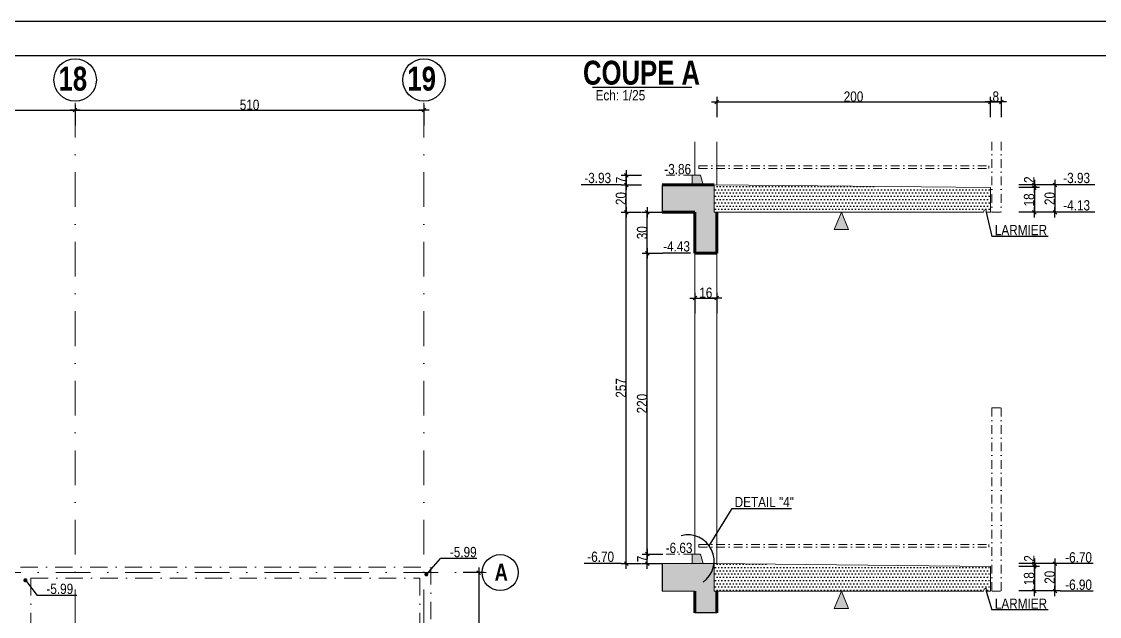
# Model space of a CAD drawing. Header units: millimetres. Extents: x 0 to 26138, y -32652 to 0.
# Drawn here: x 22860 to 24436, y -29322 to -28452 of the extents above; entities that cross this region are included whole.
import ezdxf
from ezdxf.enums import TextEntityAlignment as Align

# ---------------------------------------------------------------- set-up
doc = ezdxf.new("R2010")
doc.units = ezdxf.units.MM
doc.linetypes.add('TIRETPTX2', pattern=[50.8, 25.4, -12.7, 0, -12.7])
for name, color, linetype in [('01-Cad  2', 1, 'Continuous'), ('01_cote_gen', 4, 'Continuous'), ('01_linteaux', 2, 'Continuous'), ('01_poch_BN', 9, 'Continuous'), ('01_poch_murs', 253, 'Continuous'), ('01_texte', 230, 'Continuous'), ('AA_COTES', 2, 'Continuous')]:
    doc.layers.add(name, color=color, linetype=linetype)
doc.layers.add('01_murs_coup', color=5, linetype='Continuous', lineweight=60)
doc.layers.add('01_tram_axes', color=2, linetype='TIRETPTX2', lineweight=9)
doc.styles.add('ARIAL NA', font='ARIALN.TTF')
doc.styles.add('impact', font='impact.ttf')
doc.styles.add('STYLE2', font='ARIALN.TTF')
doc.dimstyles.new('JB25', dxfattribs={"dimscale": 0.1, "dimtxt": 150, "dimasz": 15, "dimexe": 0.1, "dimexo": 0.1, "dimgap": 0.09, "dimtad": 1, "dimdec": 1, "dimlfac": 0.5, "dimdsep": 46, "dimtxsty": 'STYLE2', "dimblk1": 'BOND_G', "dimblk2": 'BOND_D', "dimsah": 1, "dimcen": 1.5, "dimdle": 0.01, "dimse1": 1, "dimse2": 1, "dimclrd": 4, "dimclre": 2, "dimclrt": 6, "dimazin": 2, "dimtfac": 2.333333, "dimtdec": 1, "dimtix": 1, "dimtmove": 2, "dimatfit": 3, "dimldrblk": 'BOND_G', "dimfxl": 1, "dimtolj": 1, "dimtzin": 0, "dimarcsym": 0})
doc.dimstyles.new('JB50', dxfattribs={"dimscale": 0.1, "dimtxt": 150, "dimasz": 15, "dimexe": 0.1, "dimexo": 0.1, "dimgap": 0.09, "dimtad": 1, "dimdec": 1, "dimdsep": 46, "dimtxsty": 'STYLE2', "dimblk1": 'BOND_G', "dimblk2": 'BOND_D', "dimsah": 1, "dimcen": 1.5, "dimdle": 0.01, "dimse1": 1, "dimse2": 1, "dimclrd": 4, "dimclre": 2, "dimclrt": 6, "dimazin": 2, "dimtfac": 2.333333, "dimtdec": 1, "dimtix": 1, "dimtmove": 2, "dimatfit": 3, "dimldrblk": 'BOND_G', "dimfxl": 1, "dimtolj": 1, "dimtzin": 0, "dimarcsym": 0})
pattern_1 = [(0, (59.468, -5385.7843), (2.38125, 4.7625), [0, -4.7625])]

# ---------------------------------------------------------------- blocks, each defined once
blk = doc.blocks.new('BOND_G')
at = {"layer": 'AA_COTES', "color": 0}
for p, q in [((0, -5), (0, 15)), ((5, 0), (-5, 0)), ((1.8, 1.8), (-1.8, -1.8))]:
    blk.add_line(p, q, dxfattribs=at)
blk = doc.blocks.new('BOND_D')
at = {"layer": 'AA_COTES', "color": 0}
for p, q in [((5, 0), (-5, 0)), ((-1.8, -1.8), (1.8, 1.8)), ((0, 5), (0, -15))]:
    blk.add_line(p, q, dxfattribs=at)
blk = doc.blocks.new('*D3245')
at = {"layer": '01_cote_gen', "color": 4, "lineweight": -2, "ltscale": 0.1, "transparency": 16777216}
blk.add_line((23528.2, -29259.7), (23528.2, -29866.7), dxfattribs=at)
at = {"layer": 'Defpoints', "color": 0, "ltscale": 0.1, "transparency": 16777216}
for p in [(23524, -29258.2), (23524, -29868.2), (23528.2, -29868.2)]:
    blk.add_point(p, dxfattribs=at)
at = {"layer": '01_cote_gen', "color": 4, "lineweight": -2, "ltscale": 0.1, "transparency": 16777216, "xscale": 1.5, "yscale": 1.5, "zscale": 1.5}
for name, p, rotation in [('BOND_G', (23528.2, -29258.2), 90), ('BOND_D', (23528.2, -29868.2), 270)]:
    blk.add_blockref(name, p, dxfattribs=dict(at, rotation=rotation))
at = {"layer": '01_cote_gen', "color": 6, "ltscale": 0.1, "transparency": 16777216, "insert": (23520.5, -29563.2), "char_height": 15, "attachment_point": 5, "rotation": 90, "style": 'STYLE2'}
blk.add_mtext('\\A1;610', dxfattribs=at)
blk = doc.blocks.new('*D3251')
at = {"layer": '01_cote_gen', "color": 4, "lineweight": -2, "ltscale": 0.1, "transparency": 16777216}
blk.add_line((22339.7, -28581.7), (22936.7, -28581.7), dxfattribs=at)
at = {"layer": 'Defpoints', "color": 0, "ltscale": 0.1, "transparency": 16777216}
for p in [(22338.2, -28581.7), (22938.2, -28581.7), (22938.2, -28581.7)]:
    blk.add_point(p, dxfattribs=at)
at = {"layer": '01_cote_gen', "color": 4, "lineweight": -2, "ltscale": 0.1, "transparency": 16777216, "xscale": 1.5, "yscale": 1.5, "zscale": 1.5, "rotation": 180}
blk.add_blockref('BOND_G', (22338.2, -28581.7), dxfattribs=at)
at = {"layer": '01_cote_gen', "color": 4, "lineweight": -2, "ltscale": 0.1, "transparency": 16777216, "xscale": 1.5, "yscale": 1.5, "zscale": 1.5}
blk.add_blockref('BOND_D', (22938.2, -28581.7), dxfattribs=at)
at = {"layer": '01_cote_gen', "color": 6, "ltscale": 0.1, "transparency": 16777216, "insert": (22638.2, -28574.1), "char_height": 15, "attachment_point": 5, "style": 'STYLE2'}
blk.add_mtext('\\A1;600', dxfattribs=at)
blk = doc.blocks.new('*D3252')
at = {"layer": '01_cote_gen', "color": 4, "lineweight": -2, "ltscale": 0.1, "transparency": 16777216}
blk.add_line((22939.7, -28581.7), (23446.7, -28581.7), dxfattribs=at)
at = {"layer": 'Defpoints', "color": 0, "ltscale": 0.1, "transparency": 16777216}
for p in [(22938.2, -28581.7), (23448.2, -28581.7), (23448.2, -28581.7)]:
    blk.add_point(p, dxfattribs=at)
at = {"layer": '01_cote_gen', "color": 4, "lineweight": -2, "ltscale": 0.1, "transparency": 16777216, "xscale": 1.5, "yscale": 1.5, "zscale": 1.5, "rotation": 180}
blk.add_blockref('BOND_G', (22938.2, -28581.7), dxfattribs=at)
at = {"layer": '01_cote_gen', "color": 4, "lineweight": -2, "ltscale": 0.1, "transparency": 16777216, "xscale": 1.5, "yscale": 1.5, "zscale": 1.5}
blk.add_blockref('BOND_D', (23448.2, -28581.7), dxfattribs=at)
at = {"layer": '01_cote_gen', "color": 6, "ltscale": 0.1, "transparency": 16777216, "insert": (23193.2, -28574.1), "char_height": 15, "attachment_point": 5, "style": 'STYLE2'}
blk.add_mtext('\\A1;510', dxfattribs=at)
blk = doc.blocks.new('*D3262')
at = {"layer": '01_cote_gen', "color": 4, "lineweight": -2, "transparency": 16777216}
blk.add_line((23877.8, -28569.7), (24274.8, -28569.7), dxfattribs=at)
at = {"layer": 'Defpoints', "color": 0, "transparency": 16777216}
for p in [(24276.3, -28569.7), (23876.3, -28644.6), (24276.3, -28664)]:
    blk.add_point(p, dxfattribs=at)
at = {"layer": '01_cote_gen', "color": 4, "lineweight": -2, "transparency": 16777216, "xscale": 1.5, "yscale": 1.5, "zscale": 1.5, "rotation": 180}
blk.add_blockref('BOND_G', (23876.3, -28569.7), dxfattribs=at)
at = {"layer": '01_cote_gen', "color": 4, "lineweight": -2, "transparency": 16777216, "xscale": 1.5, "yscale": 1.5, "zscale": 1.5}
blk.add_blockref('BOND_D', (24276.3, -28569.7), dxfattribs=at)
at = {"layer": '01_cote_gen', "color": 6, "lineweight": 0, "transparency": 16777216, "insert": (24076.3, -28562.1), "char_height": 15, "attachment_point": 5, "style": 'STYLE2'}
blk.add_mtext('\\A1;200', dxfattribs=at)
blk = doc.blocks.new('*D3270')
at = {"layer": '01_cote_gen', "color": 4, "lineweight": -2, "transparency": 16777216}
blk.add_line((24340.7, -28696.6), (24340.7, -28729.6), dxfattribs=at)
at = {"layer": 'Defpoints', "color": 0, "transparency": 16777216}
for p in [(24276.3, -28695.1), (24276.3, -28731.1), (24340.7, -28731.1)]:
    blk.add_point(p, dxfattribs=at)
at = {"layer": '01_cote_gen', "color": 4, "lineweight": -2, "transparency": 16777216, "xscale": 1.5, "yscale": 1.5, "zscale": 1.5}
for name, p, rotation in [('BOND_G', (24340.7, -28695.1), 90), ('BOND_D', (24340.7, -28731.1), 270)]:
    blk.add_blockref(name, p, dxfattribs=dict(at, rotation=rotation))
at = {"layer": '01_cote_gen', "color": 6, "lineweight": 0, "transparency": 16777216, "insert": (24333, -28713.1), "char_height": 15, "attachment_point": 5, "rotation": 90, "style": 'STYLE2'}
blk.add_mtext('\\A1;18', dxfattribs=at)
blk = doc.blocks.new('*D3271')
at = {"layer": '01_cote_gen', "color": 4, "lineweight": -2, "transparency": 16777216}
blk.add_line((24340.7, -28692.6), (24340.7, -28693.6), dxfattribs=at)
at = {"layer": 'Defpoints', "color": 0, "transparency": 16777216}
for p in [(23872.3, -28691.1), (24276.3, -28695.1), (24340.7, -28695.1)]:
    blk.add_point(p, dxfattribs=at)
at = {"layer": '01_cote_gen', "color": 4, "lineweight": -2, "transparency": 16777216, "xscale": 1.5, "yscale": 1.5, "zscale": 1.5}
for name, p, rotation in [('BOND_G', (24340.7, -28691.1), 90), ('BOND_D', (24340.7, -28695.1), 270)]:
    blk.add_blockref(name, p, dxfattribs=dict(at, rotation=rotation))
at = {"layer": '01_cote_gen', "color": 6, "lineweight": 0, "transparency": 16777216, "insert": (24333.1, -28683.5), "char_height": 15, "attachment_point": 5, "rotation": 90, "style": 'STYLE2'}
blk.add_mtext('\\A1;2', dxfattribs=at)
blk = doc.blocks.new('*D3263')
at = {"layer": '01_cote_gen', "color": 4, "lineweight": -2, "transparency": 16777216}
blk.add_line((24370.8, -28692.6), (24370.8, -28729.6), dxfattribs=at)
at = {"layer": 'Defpoints', "color": 0, "transparency": 16777216}
for p in [(24348.2, -28691.1), (24348.2, -28731.1), (24370.8, -28731.1)]:
    blk.add_point(p, dxfattribs=at)
at = {"layer": '01_cote_gen', "color": 4, "lineweight": -2, "transparency": 16777216, "xscale": 1.5, "yscale": 1.5, "zscale": 1.5}
for name, p, rotation in [('BOND_G', (24370.8, -28691.1), 90), ('BOND_D', (24370.8, -28731.1), 270)]:
    blk.add_blockref(name, p, dxfattribs=dict(at, rotation=rotation))
at = {"layer": '01_cote_gen', "color": 6, "lineweight": 0, "transparency": 16777216, "insert": (24363.2, -28711.1), "char_height": 15, "attachment_point": 5, "rotation": 90, "style": 'STYLE2'}
blk.add_mtext('\\A1;20', dxfattribs=at)
blk = doc.blocks.new('*D3272')
at = {"layer": '01_cote_gen', "color": 4, "lineweight": -2, "ltscale": 2, "transparency": 16777216}
blk.add_line((24277.8, -28569.7), (24290.8, -28569.7), dxfattribs=at)
at = {"layer": 'Defpoints', "color": 0, "ltscale": 2, "transparency": 16777216}
for p in [(24292.3, -28569.7), (24276.3, -28577.2), (24292.3, -28628.1)]:
    blk.add_point(p, dxfattribs=at)
at = {"layer": '01_cote_gen', "color": 4, "lineweight": -2, "ltscale": 2, "transparency": 16777216, "xscale": 1.5, "yscale": 1.5, "zscale": 1.5, "rotation": 180}
blk.add_blockref('BOND_G', (24276.3, -28569.7), dxfattribs=at)
at = {"layer": '01_cote_gen', "color": 4, "lineweight": -2, "ltscale": 2, "transparency": 16777216, "xscale": 1.5, "yscale": 1.5, "zscale": 1.5}
blk.add_blockref('BOND_D', (24292.3, -28569.7), dxfattribs=at)
at = {"layer": '01_cote_gen', "color": 6, "lineweight": 0, "ltscale": 2, "transparency": 16777216, "insert": (24284.3, -28562.1), "char_height": 15, "attachment_point": 5, "style": 'STYLE2'}
blk.add_mtext('\\A1;8', dxfattribs=at)
blk = doc.blocks.new('*D3273')
at = {"layer": '01_cote_gen', "color": 4, "lineweight": -2, "transparency": 16777216}
blk.add_line((24340.7, -29250.6), (24340.7, -29283.6), dxfattribs=at)
at = {"layer": 'Defpoints', "color": 0, "transparency": 16777216}
for p in [(24276.3, -29249.1), (24276.3, -29285.1), (24340.7, -29285.1)]:
    blk.add_point(p, dxfattribs=at)
at = {"layer": '01_cote_gen', "color": 4, "lineweight": -2, "transparency": 16777216, "xscale": 1.5, "yscale": 1.5, "zscale": 1.5}
for name, p, rotation in [('BOND_G', (24340.7, -29249.1), 90), ('BOND_D', (24340.7, -29285.1), 270)]:
    blk.add_blockref(name, p, dxfattribs=dict(at, rotation=rotation))
at = {"layer": '01_cote_gen', "color": 6, "lineweight": 0, "transparency": 16777216, "insert": (24333, -29267.1), "char_height": 15, "attachment_point": 5, "rotation": 90, "style": 'STYLE2'}
blk.add_mtext('\\A1;18', dxfattribs=at)
blk = doc.blocks.new('*D3264')
at = {"layer": '01_cote_gen', "color": 4, "lineweight": -2, "transparency": 16777216}
blk.add_line((24370.8, -29246.6), (24370.8, -29283.6), dxfattribs=at)
at = {"layer": 'Defpoints', "color": 0, "transparency": 16777216}
for p in [(24348.2, -29245.1), (24348.2, -29285.1), (24370.8, -29285.1)]:
    blk.add_point(p, dxfattribs=at)
at = {"layer": '01_cote_gen', "color": 4, "lineweight": -2, "transparency": 16777216, "xscale": 1.5, "yscale": 1.5, "zscale": 1.5}
for name, p, rotation in [('BOND_G', (24370.8, -29245.1), 90), ('BOND_D', (24370.8, -29285.1), 270)]:
    blk.add_blockref(name, p, dxfattribs=dict(at, rotation=rotation))
at = {"layer": '01_cote_gen', "color": 6, "lineweight": 0, "transparency": 16777216, "insert": (24363.2, -29265.1), "char_height": 15, "attachment_point": 5, "rotation": 90, "style": 'STYLE2'}
blk.add_mtext('\\A1;20', dxfattribs=at)
blk = doc.blocks.new('*D3265')
at = {"layer": '01_cote_gen', "color": 4, "lineweight": -2, "transparency": 16777216}
blk.add_line((24340.7, -29246.6), (24340.7, -29247.6), dxfattribs=at)
at = {"layer": 'Defpoints', "color": 0, "transparency": 16777216}
for p in [(23872.3, -29245.1), (24276.3, -29249.1), (24340.7, -29249.1)]:
    blk.add_point(p, dxfattribs=at)
at = {"layer": '01_cote_gen', "color": 4, "lineweight": -2, "transparency": 16777216, "xscale": 1.5, "yscale": 1.5, "zscale": 1.5}
for name, p, rotation in [('BOND_G', (24340.7, -29245.1), 90), ('BOND_D', (24340.7, -29249.1), 270)]:
    blk.add_blockref(name, p, dxfattribs=dict(at, rotation=rotation))
at = {"layer": '01_cote_gen', "color": 6, "lineweight": 0, "transparency": 16777216, "insert": (24333.1, -29237.5), "char_height": 15, "attachment_point": 5, "rotation": 90, "style": 'STYLE2'}
blk.add_mtext('\\A1;2', dxfattribs=at)
blk = doc.blocks.new('*D3274')
at = {"layer": '01_cote_gen', "color": 4, "lineweight": -2, "ltscale": 0.1, "transparency": 16777216}
blk.add_line((23774.8, -29243.6), (23774.8, -29232.6), dxfattribs=at)
at = {"layer": 'Defpoints', "color": 0, "ltscale": 0.1, "transparency": 16777216}
for p in [(23774.8, -29231.1), (23796.6, -29231.1), (23796.6, -29245.1)]:
    blk.add_point(p, dxfattribs=at)
at = {"layer": '01_cote_gen', "color": 4, "lineweight": -2, "ltscale": 0.1, "transparency": 16777216, "xscale": 1.5, "yscale": 1.5, "zscale": 1.5}
for name, p, rotation in [('BOND_D', (23774.8, -29231.1), 90), ('BOND_G', (23774.8, -29245.1), 270)]:
    blk.add_blockref(name, p, dxfattribs=dict(at, rotation=rotation))
at = {"layer": '01_cote_gen', "color": 6, "ltscale": 0.1, "transparency": 16777216, "insert": (23767.3, -29238.1), "char_height": 15, "attachment_point": 5, "rotation": 90, "style": 'STYLE2'}
blk.add_mtext('\\A1;7', dxfattribs=at)
blk = doc.blocks.new('*D3275')
at = {"layer": '01_cote_gen', "color": 4, "lineweight": -2, "ltscale": 0.1, "transparency": 16777216}
blk.add_line((23774.8, -29229.6), (23774.8, -28792.6), dxfattribs=at)
at = {"layer": 'Defpoints', "color": 0, "ltscale": 0.1, "transparency": 16777216}
for p in [(23774.8, -28791.1), (23844.3, -28791.1), (23797.3, -29231.1)]:
    blk.add_point(p, dxfattribs=at)
at = {"layer": '01_cote_gen', "color": 4, "lineweight": -2, "ltscale": 0.1, "transparency": 16777216, "xscale": 1.5, "yscale": 1.5, "zscale": 1.5}
for name, p, rotation in [('BOND_D', (23774.8, -28791.1), 90), ('BOND_G', (23774.8, -29231.1), 270)]:
    blk.add_blockref(name, p, dxfattribs=dict(at, rotation=rotation))
at = {"layer": '01_cote_gen', "color": 6, "ltscale": 0.1, "transparency": 16777216, "insert": (23767.2, -29011.1), "char_height": 15, "attachment_point": 5, "rotation": 90, "style": 'STYLE2'}
blk.add_mtext('\\A1;220', dxfattribs=at)
blk = doc.blocks.new('*D3276')
at = {"layer": '01_cote_gen', "color": 4, "lineweight": -2, "ltscale": 0.1, "transparency": 16777216}
blk.add_line((23743.9, -29243.6), (23743.9, -28732.6), dxfattribs=at)
at = {"layer": 'Defpoints', "color": 0, "ltscale": 0.1, "transparency": 16777216}
for p in [(23743.9, -28731.1), (23820.5, -28731.1), (23834.5, -29245.1)]:
    blk.add_point(p, dxfattribs=at)
at = {"layer": '01_cote_gen', "color": 4, "lineweight": -2, "ltscale": 0.1, "transparency": 16777216, "xscale": 1.5, "yscale": 1.5, "zscale": 1.5}
for name, p, rotation in [('BOND_D', (23743.9, -28731.1), 90), ('BOND_G', (23743.9, -29245.1), 270)]:
    blk.add_blockref(name, p, dxfattribs=dict(at, rotation=rotation))
at = {"layer": '01_cote_gen', "color": 6, "ltscale": 0.1, "transparency": 16777216, "insert": (23736.2, -28988.1), "char_height": 15, "attachment_point": 5, "rotation": 90, "style": 'STYLE2'}
blk.add_mtext('\\A1;257', dxfattribs=at)
blk = doc.blocks.new('*D3277')
at = {"layer": '01_cote_gen', "color": 4, "lineweight": -2, "ltscale": 0.1, "transparency": 16777216}
blk.add_line((23774.8, -28789.6), (23774.8, -28732.6), dxfattribs=at)
at = {"layer": 'Defpoints', "color": 0, "ltscale": 0.1, "transparency": 16777216}
for p in [(23774.8, -28731.1), (23844.3, -28731.1), (23844.3, -28791.1)]:
    blk.add_point(p, dxfattribs=at)
at = {"layer": '01_cote_gen', "color": 4, "lineweight": -2, "ltscale": 0.1, "transparency": 16777216, "xscale": 1.5, "yscale": 1.5, "zscale": 1.5}
for name, p, rotation in [('BOND_D', (23774.8, -28731.1), 90), ('BOND_G', (23774.8, -28791.1), 270)]:
    blk.add_blockref(name, p, dxfattribs=dict(at, rotation=rotation))
at = {"layer": '01_cote_gen', "color": 6, "ltscale": 0.1, "transparency": 16777216, "insert": (23767.2, -28761.1), "char_height": 15, "attachment_point": 5, "rotation": 90, "style": 'STYLE2'}
blk.add_mtext('\\A1;30', dxfattribs=at)
blk = doc.blocks.new('*D3278')
at = {"layer": '01_cote_gen', "color": 4, "lineweight": -2, "ltscale": 0.1, "transparency": 16777216}
blk.add_line((23743.9, -28729.6), (23743.9, -28692.6), dxfattribs=at)
at = {"layer": 'Defpoints', "color": 0, "ltscale": 0.1, "transparency": 16777216}
for p in [(23743.9, -28691.1), (23804.2, -28691.1), (23808.6, -28731.1)]:
    blk.add_point(p, dxfattribs=at)
at = {"layer": '01_cote_gen', "color": 4, "lineweight": -2, "ltscale": 0.1, "transparency": 16777216, "xscale": 1.5, "yscale": 1.5, "zscale": 1.5}
for name, p, rotation in [('BOND_D', (23743.9, -28691.1), 90), ('BOND_G', (23743.9, -28731.1), 270)]:
    blk.add_blockref(name, p, dxfattribs=dict(at, rotation=rotation))
at = {"layer": '01_cote_gen', "color": 6, "ltscale": 0.1, "transparency": 16777216, "insert": (23736.2, -28711.1), "char_height": 15, "attachment_point": 5, "rotation": 90, "style": 'STYLE2'}
blk.add_mtext('\\A1;20', dxfattribs=at)
blk = doc.blocks.new('*D3279')
at = {"layer": '01_cote_gen', "color": 4, "lineweight": -2, "ltscale": 0.1, "transparency": 16777216}
blk.add_line((23743.9, -28689.6), (23743.9, -28678.6), dxfattribs=at)
at = {"layer": 'Defpoints', "color": 0, "ltscale": 0.1, "transparency": 16777216}
for p in [(23743.9, -28677.1), (23796.6, -28677.1), (23796.6, -28691.1)]:
    blk.add_point(p, dxfattribs=at)
at = {"layer": '01_cote_gen', "color": 4, "lineweight": -2, "ltscale": 0.1, "transparency": 16777216, "xscale": 1.5, "yscale": 1.5, "zscale": 1.5}
for name, p, rotation in [('BOND_D', (23743.9, -28677.1), 90), ('BOND_G', (23743.9, -28691.1), 270)]:
    blk.add_blockref(name, p, dxfattribs=dict(at, rotation=rotation))
at = {"layer": '01_cote_gen', "color": 6, "ltscale": 0.1, "transparency": 16777216, "insert": (23736.4, -28684.1), "char_height": 15, "attachment_point": 5, "rotation": 90, "style": 'STYLE2'}
blk.add_mtext('\\A1;7', dxfattribs=at)
blk = doc.blocks.new('*D3291')
at = {"layer": '01_cote_gen', "color": 4, "lineweight": -2, "ltscale": 0.1, "transparency": 16777216}
blk.add_line((23845.8, -28856.7), (23874.8, -28856.7), dxfattribs=at)
at = {"layer": 'Defpoints', "color": 0, "ltscale": 0.1, "transparency": 16777216}
for p in [(23876.3, -28856.7), (23844.3, -28873.6), (23876.3, -28873.6)]:
    blk.add_point(p, dxfattribs=at)
at = {"layer": '01_cote_gen', "color": 4, "lineweight": -2, "ltscale": 0.1, "transparency": 16777216, "xscale": 1.5, "yscale": 1.5, "zscale": 1.5, "rotation": 180}
blk.add_blockref('BOND_G', (23844.3, -28856.7), dxfattribs=at)
at = {"layer": '01_cote_gen', "color": 4, "lineweight": -2, "ltscale": 0.1, "transparency": 16777216, "xscale": 1.5, "yscale": 1.5, "zscale": 1.5}
blk.add_blockref('BOND_D', (23876.3, -28856.7), dxfattribs=at)
at = {"layer": '01_cote_gen', "color": 6, "ltscale": 0.1, "transparency": 16777216, "insert": (23860.3, -28849), "char_height": 15, "attachment_point": 5, "style": 'STYLE2'}
blk.add_mtext('\\A1;16', dxfattribs=at)

msp = doc.modelspace()

# ---------------------------------------------------------------- hatches: boundary and pattern name
at = {"layer": '01_poch_BN', "ltscale": 0.1}
h = msp.add_hatch(color=256, dxfattribs=at)
h.dxf.hatch_style = 1
h.paths.add_polyline_path([(23872.35, -28691.13), (23796.58, -28691.13), (23796.58, -28731.13), (23844.35, -28731.13), (23844.35, -28791.13), (23876.35, -28791.13), (23876.35, -28731.13), (23872.35, -28731.13)])
h.paths.add_polyline_path([(23852.35, -28677.13), (23840.35, -28677.13), (23840.35, -28691.13), (23856.35, -28691.13)])
h = msp.add_hatch(color=256, dxfattribs=at)
h.dxf.hatch_style = 1
h.paths.add_polyline_path([(23876.35, -29285.13), (23872.35, -29285.13), (23872.35, -29245.13), (23796.58, -29245.13), (23796.58, -29285.13), (23844.35, -29285.13), (23844.35, -29317.13), (23876.35, -29317.13)])
h.paths.add_polyline_path([(23852.35, -29231.13), (23840.35, -29231.13), (23840.35, -29245.13), (23856.35, -29245.13)])
at = {"layer": '01_poch_murs', "ltscale": 5}
h = msp.add_hatch(dxfattribs=at)
h.set_pattern_fill('DOTS', color=256, scale=3)
h.set_pattern_definition(pattern_1)
h.paths.add_polyline_path([(24276.35, -28695.13), (23872.35, -28691.13), (23872.35, -28731.13), (24266.35, -28731.13, -0.4142136), (24270.35, -28727.13), (24270.35, -28731.13), (24276.35, -28731.13)])
at = {"layer": '01_poch_murs', "ltscale": 0.1}
h = msp.add_hatch(dxfattribs=at)
h.set_pattern_fill('DOTS', color=256, scale=3)
h.set_pattern_definition(pattern_1)
h.paths.add_polyline_path([(24276.35, -29249.13), (23872.35, -29245.13), (23872.35, -29285.13), (24266.35, -29285.13, -0.4142136), (24270.35, -29281.13), (24270.35, -29285.13), (24276.35, -29285.13)])

# ---------------------------------------------------------------- linework, layer by layer
at = {"layer": '01-Cad  2'}
for p, q in [((26138.02, -28452.24), (19319.51, -28452.24)), ((26088.02, -28502.24), (19369.51, -28502.24))]:
    msp.add_line(p, q, dxfattribs=at)
at = {"layer": '01_linteaux', "lineweight": 0}
for p, q in [((23844.35, -28628.08), (23844.35, -28677.13)), ((23876.35, -28628.08), (23876.35, -28691.17)), ((24058.48, -28731.13), (24047.83, -28756.62)), ((24058.48, -28731.13), (24069.13, -28756.62)), ((24047.83, -28756.62), (24069.13, -28756.62)), ((23844.35, -28791.13), (23844.35, -29231.13)), ((23876.35, -28791.13), (23876.35, -29245.13)), ((24058.48, -29285.13), (24047.83, -29310.62)), ((24058.48, -29285.13), (24069.13, -29310.62)), ((24047.83, -29310.62), (24069.13, -29310.62))]:
    msp.add_line(p, q, dxfattribs=at)
for points in [[(24058.48, -28731.13), (24047.83, -28756.62), (24069.13, -28756.62)], [(24058.48, -29285.13), (24047.83, -29310.62), (24069.13, -29310.62)]]:
    msp.add_solid(points, dxfattribs=at)
at = {"layer": '01_murs_coup', "linetype": 'Continuous', "lineweight": 0}
for p, q in [((23840.35, -28677.13), (23852.35, -28677.13)), ((23840.35, -28677.13), (23840.35, -28691.13)), ((23852.35, -28677.13), (23856.35, -28691.13)), ((23872.35, -28691.13), (23872.35, -28731.13)), ((23872.35, -28691.13), (24276.35, -28695.13)), ((24276.35, -28695.13), (24276.35, -28731.13)), ((24270.35, -28727.13), (24270.35, -28731.13)), ((23872.35, -28731.13), (24266.35, -28731.13)), ((24270.35, -28731.13), (24276.35, -28731.13)), ((23840.35, -29231.13), (23852.35, -29231.13)), ((23840.35, -29231.13), (23840.35, -29245.13)), ((23852.35, -29231.13), (23856.35, -29245.13)), ((23796.58, -29245.13), (23872.35, -29245.13)), ((23872.35, -29245.13), (23876.35, -29245.13)), ((23872.35, -29245.13), (23872.35, -29285.13)), ((23872.35, -29245.13), (24276.35, -29249.13)), ((24276.35, -29249.13), (24276.35, -29285.13)), ((24270.35, -29281.13), (24270.35, -29285.13)), ((23844.35, -29285.13), (23796.58, -29285.13)), ((23872.35, -29285.13), (24266.35, -29285.13)), ((24270.35, -29285.13), (24276.35, -29285.13))]:
    msp.add_line(p, q, dxfattribs=at)
at = {"layer": '01_murs_coup'}
for p, q in [((23872.35, -28691.13), (23796.58, -28691.13)), ((23844.35, -28731.13), (23796.58, -28731.13)), ((23844.35, -28731.13), (23844.35, -28791.13)), ((23876.35, -28731.13), (23876.35, -28791.13)), ((23844.35, -28791.13), (23876.35, -28791.13)), ((23844.35, -29285.13), (23844.35, -29317.13)), ((23876.35, -29285.13), (23876.35, -29317.13))]:
    msp.add_line(p, q, dxfattribs=at)
at = {"layer": '01_murs_coup', "linetype": 'Continuous', "lineweight": 0}
for centre in [(24270.35, -28731.13), (24270.35, -29285.13)]:
    msp.add_arc(centre, 4, 90, 180, dxfattribs=at)
at = {"layer": '01_poch_BN', "ltscale": 0.1}
for p, q in [((23796.58, -28691.13), (23796.58, -28731.13)), ((23796.58, -29245.13), (23796.58, -29285.13)), ((23876.35, -29317.13), (23844.35, -29317.13))]:
    msp.add_line(p, q, dxfattribs=at)
at = {"layer": '01_texte'}
for p, q in [((23694.48, -28548.12), (23840.08, -28548.12)), ((23736.41, -28691.13), (23678.08, -28691.13)), ((24429.09, -28691.13), (24378.34, -28691.13)), ((24270.35, -28731.13), (24278.32, -28766.43)), ((24429.09, -28731.13), (24378.34, -28731.13)), ((24360.82, -28766.43), (24278.32, -28766.43)), ((23837.73, -28791.13), (23797.33, -28791.13)), ((23865.45, -29219.12), (23898.64, -29164.65)), ((23898.64, -29164.65), (23985.36, -29164.65)), ((23451.8, -29260.76), (23472.47, -29237.74)), ((23525.32, -29237.74), (23472.47, -29237.74)), ((23736.41, -29245.13), (23682.41, -29245.13)), ((24426.61, -29245.13), (24378.34, -29245.13)), ((22865.48, -29269.41), (22882.56, -29291.53)), ((22940.89, -29291.53), (22882.56, -29291.53)), ((24270.35, -29285.13), (24278.32, -29312.86)), ((24426.61, -29285.13), (24378.34, -29285.13)), ((24360.82, -29312.86), (24278.32, -29312.86))]:
    msp.add_line(p, q, dxfattribs=at)
at = {"layer": '01_texte', "const_width": 3}
for points in [[(23450.3, -29260.76, 1), (23453.3, -29260.76, 1)], [(22863.98, -29269.41, 1), (22866.98, -29269.41, 1)]]:
    msp.add_lwpolyline(points, format="xyb", close=True, dxfattribs=at)
at = {"layer": '01_texte'}
for centre, radius in [((22938.22, -28537.67), 30.98), ((23448.22, -28537.67), 30.98), ((23559.64, -29258.23), 26.34)]:
    msp.add_circle(centre, radius, dxfattribs=at)
msp.add_arc((23834.35, -29241.13), 38.11, 305.26313, 105.21393, dxfattribs=at)
at = {"layer": '01_tram_axes', "color": 253, "ltscale": 2}
for p, q in [((22938.22, -30859.13), (22938.22, -28568.65)), ((23448.22, -30859.13), (23448.22, -28568.65)), ((19553.74, -29258.23), (23539.03, -29258.23))]:
    msp.add_line(p, q, dxfattribs=at)
at = {"layer": '01_tram_axes', "ltscale": 0.5}
for p, q in [((24278.35, -28628.08), (24278.35, -28731.13)), ((24292.35, -28628.08), (24292.35, -28731.13)), ((23850.13, -28663.13), (24274.35, -28663.13)), ((23850.13, -28663.13), (23850.13, -28667.13)), ((23850.13, -28667.13), (24274.35, -28667.13)), ((24274.35, -28663.13), (24274.35, -28667.13)), ((23840.35, -28677.13), (23796.58, -28677.13)), ((24278.35, -28731.13), (24292.35, -28731.13)), ((24278.35, -29017.13), (24292.35, -29017.13)), ((24278.35, -29017.13), (24278.35, -29285.13)), ((24292.35, -29017.13), (24292.35, -29285.13)), ((23850.13, -29217.13), (24274.35, -29217.13)), ((23850.13, -29217.13), (23850.13, -29221.13)), ((24274.35, -29217.13), (24274.35, -29221.13)), ((23840.35, -29231.13), (23796.58, -29231.13)), ((23850.13, -29221.13), (24274.35, -29221.13)), ((24278.35, -29285.13), (24292.35, -29285.13))]:
    msp.add_line(p, q, dxfattribs=at)
at = {"layer": '01_tram_axes'}
for p, q in [((22349.22, -29250.23), (23458.22, -29250.23)), ((23458.22, -29250.23), (23458.22, -30634.23)), ((22873.22, -29266.23), (22873.22, -30618.23)), ((22873.22, -29266.23), (23442.22, -29266.23)), ((23442.22, -29266.23), (23442.22, -30618.23))]:
    msp.add_line(p, q, dxfattribs=at)

# ---------------------------------------------------------------- texts
at = {"layer": '01_texte', "style": 'impact'}
msp.add_text('COUPE A', height=35, dxfattribs=at).set_placement((23766.29, -28527.02), align=Align.MIDDLE)
for s, p in [('18', (22934.88, -28535.79)), ('19', (23444.88, -28535.79))]:
    msp.add_text(s, height=35, dxfattribs=at).set_placement(p, align=Align.MIDDLE_CENTER)
at = {"layer": '01_texte'}
for s, style, p in [('Ech: 1/25', 'STYLE2', (23699.13, -28567.52)), ('-3.86', 'ARIAL NA', (23799.6, -28675.56)), ('-3.93', 'ARIAL NA', (23682.67, -28688.51)), ('-3.93', 'ARIAL NA', (24382.93, -28688.51)), ('-4.13', 'ARIAL NA', (24382.93, -28728.51)), ('LARMIER', 'ARIAL NA', (24282.91, -28764.73)), ('-4.43', 'ARIAL NA', (23797.96, -28788.51)), ('DETAIL "4"', 'ARIAL NA', (23902.46, -29162.49)), ('-6.63', 'ARIAL NA', (23801.6, -29229.56)), ('-5.99', 'ARIAL NA', (23486.08, -29235.64)), ('-6.70', 'ARIAL NA', (23687, -29242.51)), ('-6.70', 'ARIAL NA', (24385.77, -29243.4)), ('-5.99', 'ARIAL NA', (22896.16, -29289.42)), ('-6.90', 'ARIAL NA', (24385.77, -29283.4)), ('LARMIER', 'ARIAL NA', (24282.91, -29311.16))]:
    msp.add_text(s, height=15, dxfattribs=dict(at, style=style)).set_placement(p)
at = {"layer": '01_texte', "style": 'impact'}
msp.add_text('A', height=25, rotation=0, dxfattribs=at).set_placement((23551.53, -29270.14))

# ---------------------------------------------------------------- dimensions: what is measured, and where the dimension line sits
at = {"layer": '01_cote_gen', "lineweight": 0}
dim = msp.add_linear_dim(base=(24276.35, -28569.74), p1=(23876.35, -28644.62), p2=(24276.35, -28664.05), dimstyle='JB25', dxfattribs=at)
dim.commit()
dim.dimension.update_dxf_attribs({"geometry": '*D3262', "text_midpoint": (24076.35, -28562.08)})
at = {"layer": '01_cote_gen', "lineweight": 0, "ltscale": 2}
dim = msp.add_linear_dim(base=(24292.35, -28569.74), p1=(24276.35, -28577.24), p2=(24292.35, -28628.08), dimstyle='JB25', dxfattribs=at)
dim.commit()
dim.dimension.update_dxf_attribs({"geometry": '*D3272', "text_midpoint": (24284.35, -28562.08)})
at = {"layer": '01_cote_gen', "ltscale": 0.1}
for base, p1, p2, dimstyle, picture, middle in [((22938.22, -28581.72), (22338.22, -28581.72), (22938.22, -28581.72), 'JB50', '*D3251', (22638.22, -28574.05)), ((23448.22, -28581.72), (22938.22, -28581.72), (23448.22, -28581.72), 'JB50', '*D3252', (23193.22, -28574.05)), ((23876.35, -28856.67), (23844.35, -28873.55), (23876.35, -28873.55), 'JB25', '*D3291', (23860.35, -28849))]:
    dim = msp.add_linear_dim(base=base, p1=p1, p2=p2, dimstyle=dimstyle, dxfattribs=at)
    dim.commit()
    dim.dimension.update_dxf_attribs({"geometry": picture, "text_midpoint": middle})
for base, p1, p2, dimstyle, picture, middle in [((23743.91, -28677.13), (23796.58, -28691.13), (23796.58, -28677.13), 'JB25', '*D3279', (23736.4, -28684.13)), ((23743.91, -28691.13), (23808.59, -28731.13), (23804.25, -28691.13), 'JB25', '*D3278', (23736.24, -28711.13)), ((23743.91, -28731.13), (23834.46, -29245.13), (23820.46, -28731.13), 'JB25', '*D3276', (23736.24, -28988.13)), ((23774.83, -28731.13), (23844.35, -28791.13), (23844.35, -28731.13), 'JB25', '*D3277', (23767.16, -28761.13)), ((23774.83, -28791.13), (23797.33, -29231.13), (23844.35, -28791.13), 'JB25', '*D3275', (23767.16, -29011.13)), ((23774.83, -29231.13), (23796.58, -29245.13), (23796.58, -29231.13), 'JB25', '*D3274', (23767.32, -29238.13)), ((23528.19, -29868.23), (23523.97, -29258.23), (23523.97, -29868.23), 'JB50', '*D3245', (23520.52, -29563.23))]:
    dim = msp.add_linear_dim(base=base, p1=p1, p2=p2, angle=90, dimstyle=dimstyle, dxfattribs=at)
    dim.commit()
    dim.dimension.update_dxf_attribs({"geometry": picture, "text_midpoint": middle})
at = {"layer": '01_cote_gen', "lineweight": 0}
for base, p1, p2, picture, middle in [((24340.68, -28695.13), (23872.35, -28691.13), (24276.35, -28695.13), '*D3271', (24333.14, -28683.52)), ((24340.68, -29249.13), (23872.35, -29245.13), (24276.35, -29249.13), '*D3265', (24333.14, -29237.52))]:
    dim = msp.add_linear_dim(base=base, p1=p1, p2=p2, angle=90, dimstyle='JB25', dxfattribs=at)
    dim.commit()
    dim.dimension.update_dxf_attribs({"geometry": picture, "text_midpoint": middle, "dimtype": 160})
for base, p1, p2, picture, middle in [((24340.68, -28731.13), (24276.35, -28695.13), (24276.35, -28731.13), '*D3270', (24333.01, -28713.13)), ((24370.84, -28731.13), (24348.18, -28691.13), (24348.18, -28731.13), '*D3263', (24363.17, -28711.13)), ((24340.68, -29285.13), (24276.35, -29249.13), (24276.35, -29285.13), '*D3273', (24333.01, -29267.13)), ((24370.84, -29285.13), (24348.18, -29245.13), (24348.18, -29285.13), '*D3264', (24363.17, -29265.13))]:
    dim = msp.add_linear_dim(base=base, p1=p1, p2=p2, angle=90, dimstyle='JB25', dxfattribs=at)
    dim.commit()
    dim.dimension.update_dxf_attribs({"geometry": picture, "text_midpoint": middle})

doc.saveas('drawing.dxf')
